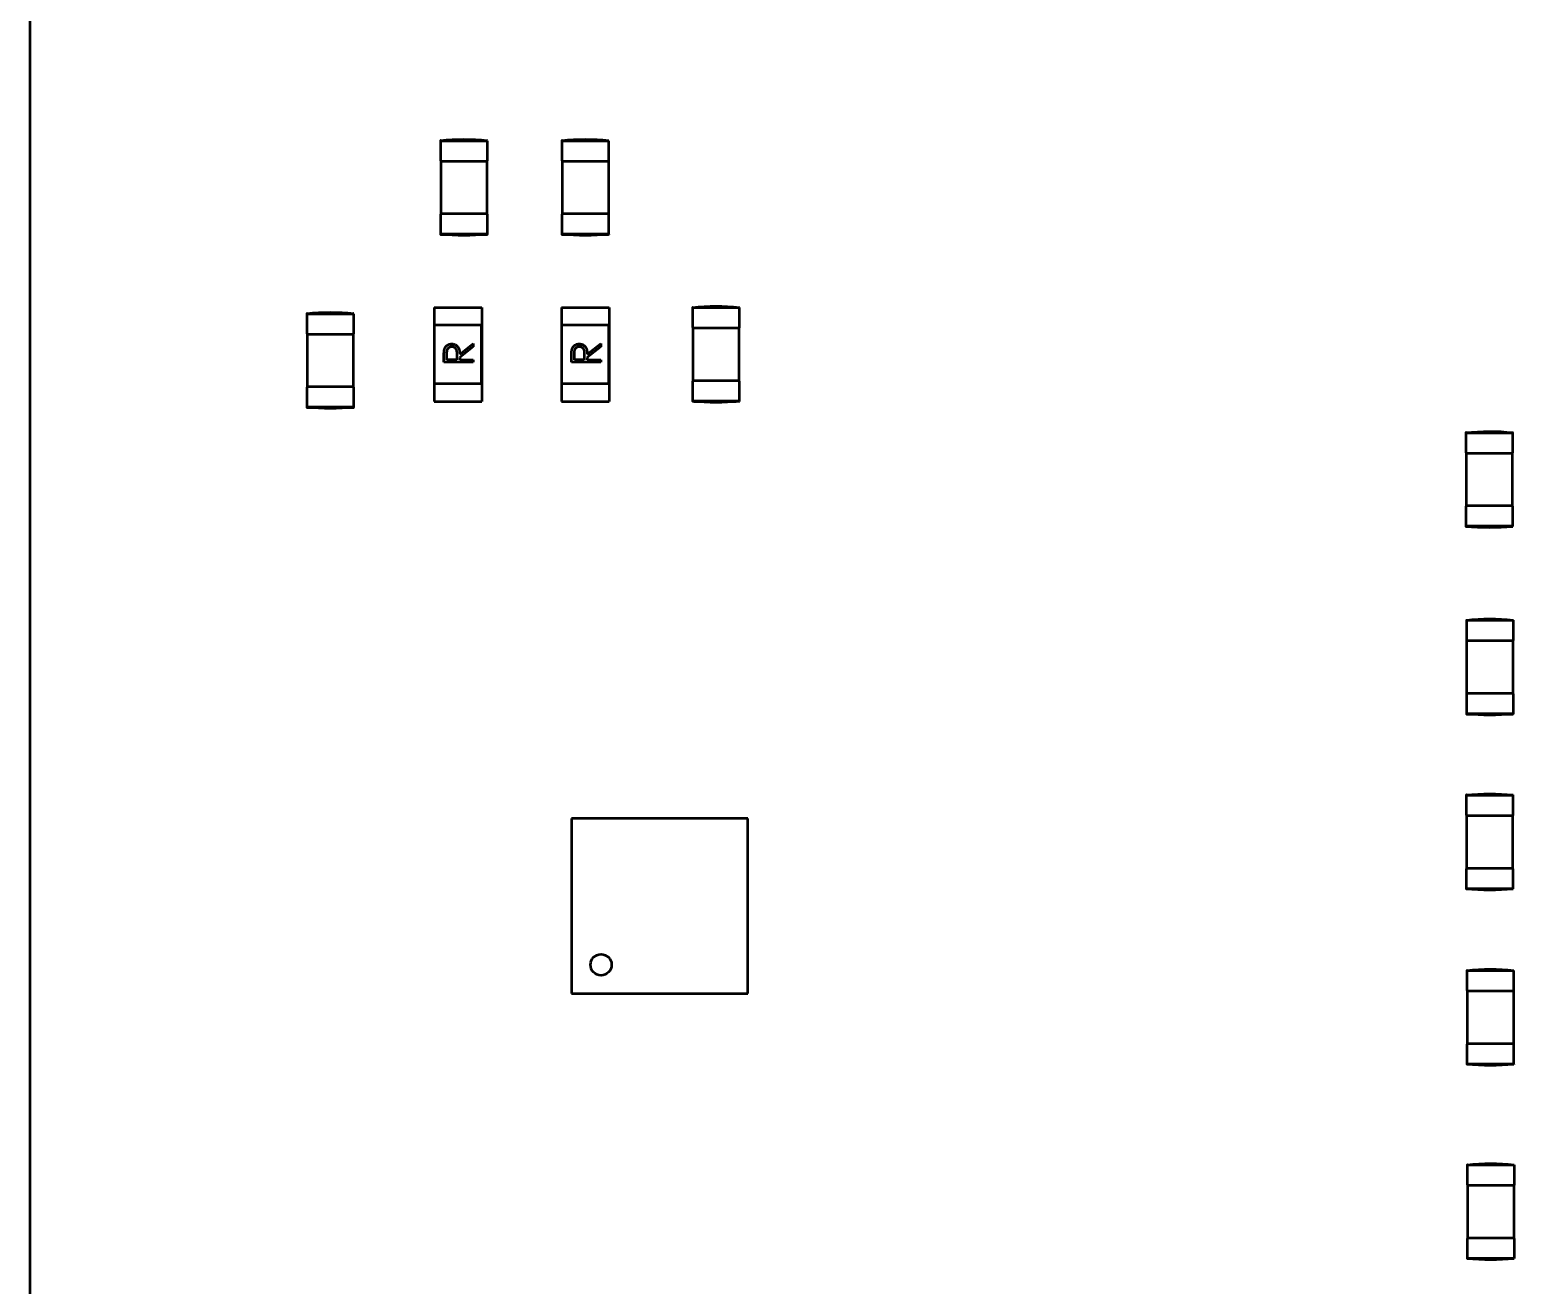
# Model space of a CAD drawing. Header units: millimetres. Extents: x 2803 to 446186229, y 1206 to 1506.
# Drawn here: x 2890.51 to 2915.78, y 1443.37 to 1464.75 of the extents above; entities that cross this region are included whole.
import ezdxf

# ---------------------------------------------------------------- set-up
doc = ezdxf.new("R2010")
doc.units = ezdxf.units.MM
doc.layers.add('Видимый контур (ГОСТ)', color=7, linetype='Continuous', lineweight=50)

msp = doc.modelspace()

# ---------------------------------------------------------------- linework, layer by layer
at = {"layer": 'Видимый контур (ГОСТ)'}
for p, q in [((2890.509, 1469.365), (2890.509, 1429.365)), ((2897.501, 1462.868), (2897.501, 1462.523)), ((2897.506, 1462.863), (2898.298, 1462.863)), ((2898.301, 1462.52), (2898.301, 1462.863)), ((2899.568, 1462.868), (2899.568, 1462.523)), ((2899.573, 1462.863), (2900.365, 1462.863)), ((2900.368, 1462.52), (2900.368, 1462.863)), ((2897.504, 1462.518), (2898.298, 1462.518)), ((2897.511, 1461.618), (2897.511, 1462.518)), ((2898.296, 1461.618), (2898.296, 1462.518)), ((2899.571, 1462.518), (2900.366, 1462.518)), ((2899.578, 1461.618), (2899.578, 1462.518)), ((2900.363, 1461.618), (2900.363, 1462.518)), ((2897.501, 1461.613), (2897.501, 1461.268)), ((2897.504, 1461.618), (2897.504, 1461.618)), ((2898.298, 1461.618), (2897.504, 1461.618)), ((2898.301, 1461.27), (2898.301, 1461.613)), ((2899.568, 1461.613), (2899.568, 1461.268)), ((2899.571, 1461.618), (2899.571, 1461.618)), ((2900.365, 1461.618), (2899.571, 1461.618)), ((2900.368, 1461.27), (2900.368, 1461.613)), ((2898.296, 1461.273), (2897.506, 1461.273)), ((2900.363, 1461.273), (2899.573, 1461.273)), ((2897.391, 1460.026), (2897.391, 1459.721)), ((2897.391, 1460.026), (2898.204, 1460.026)), ((2898.204, 1460.026), (2898.204, 1459.721)), ((2899.561, 1460.026), (2899.561, 1459.721)), ((2899.561, 1460.026), (2900.374, 1460.026)), ((2900.374, 1460.026), (2900.374, 1459.721)), ((2901.79, 1460.026), (2901.79, 1459.681)), ((2901.795, 1460.021), (2902.587, 1460.021)), ((2902.59, 1459.678), (2902.59, 1460.021)), ((2895.227, 1459.922), (2895.227, 1459.577)), ((2895.232, 1459.917), (2896.024, 1459.917)), ((2896.027, 1459.575), (2896.027, 1459.917)), ((2895.23, 1459.572), (2896.024, 1459.572)), ((2895.237, 1458.672), (2895.237, 1459.572)), ((2896.022, 1458.672), (2896.022, 1459.572)), ((2897.391, 1459.721), (2897.391, 1458.73)), ((2898.204, 1459.721), (2897.391, 1459.721)), ((2897.397, 1458.73), (2897.397, 1459.721)), ((2898.197, 1458.73), (2898.197, 1459.721)), ((2898.204, 1459.721), (2898.204, 1458.73)), ((2899.561, 1459.721), (2899.561, 1458.73)), ((2900.374, 1459.721), (2899.561, 1459.721)), ((2899.568, 1458.73), (2899.568, 1459.721)), ((2900.368, 1458.73), (2900.368, 1459.721)), ((2900.374, 1459.721), (2900.374, 1458.73)), ((2901.793, 1459.676), (2902.588, 1459.676)), ((2901.8, 1458.776), (2901.8, 1459.676)), ((2902.585, 1458.776), (2902.585, 1459.676)), ((2897.61, 1459.135), (2897.61, 1459.228)), ((2897.777, 1459.226), (2897.777, 1459.135)), ((2897.828, 1459.227), (2898.059, 1459.41)), ((2898.059, 1459.355), (2897.828, 1459.171)), ((2898.059, 1459.41), (2898.059, 1459.355)), ((2899.78, 1459.135), (2899.78, 1459.228)), ((2899.948, 1459.226), (2899.947, 1459.135)), ((2899.998, 1459.227), (2900.229, 1459.41)), ((2900.229, 1459.355), (2899.998, 1459.171)), ((2900.229, 1459.41), (2900.229, 1459.355)), ((2897.559, 1459.09), (2897.559, 1459.19)), ((2898.059, 1459.09), (2897.559, 1459.09)), ((2897.777, 1459.135), (2897.61, 1459.135)), ((2897.828, 1459.171), (2897.828, 1459.135)), ((2897.828, 1459.135), (2898.059, 1459.135)), ((2898.059, 1459.135), (2898.059, 1459.09)), ((2899.729, 1459.09), (2899.729, 1459.19)), ((2900.229, 1459.09), (2899.729, 1459.09)), ((2899.947, 1459.135), (2899.78, 1459.135)), ((2899.998, 1459.171), (2899.998, 1459.135)), ((2899.998, 1459.135), (2900.229, 1459.135)), ((2900.229, 1459.135), (2900.229, 1459.09)), ((2897.391, 1458.73), (2897.391, 1458.425)), ((2897.391, 1458.73), (2898.204, 1458.73)), ((2898.204, 1458.73), (2898.204, 1458.425)), ((2899.561, 1458.73), (2899.561, 1458.425)), ((2899.561, 1458.73), (2900.374, 1458.73)), ((2900.374, 1458.73), (2900.374, 1458.425)), ((2901.79, 1458.771), (2901.79, 1458.426)), ((2901.793, 1458.776), (2901.793, 1458.776)), ((2902.588, 1458.776), (2901.793, 1458.776)), ((2902.59, 1458.428), (2902.59, 1458.771)), ((2895.227, 1458.667), (2895.227, 1458.322)), ((2895.23, 1458.672), (2895.23, 1458.672)), ((2896.024, 1458.672), (2895.23, 1458.672)), ((2896.027, 1458.324), (2896.027, 1458.667)), ((2896.022, 1458.327), (2895.232, 1458.327)), ((2897.391, 1458.425), (2898.204, 1458.425)), ((2899.561, 1458.425), (2900.374, 1458.425)), ((2902.585, 1458.431), (2901.795, 1458.431)), ((2914.953, 1457.894), (2914.953, 1457.549)), ((2914.958, 1457.889), (2915.749, 1457.889)), ((2915.753, 1457.547), (2915.753, 1457.889)), ((2914.955, 1457.544), (2915.75, 1457.544)), ((2914.963, 1456.644), (2914.963, 1457.544)), ((2915.748, 1456.644), (2915.748, 1457.544)), ((2914.953, 1456.639), (2914.953, 1456.294)), ((2914.955, 1456.644), (2914.956, 1456.644)), ((2915.75, 1456.644), (2914.956, 1456.644)), ((2915.753, 1456.296), (2915.753, 1456.639)), ((2915.748, 1456.299), (2914.958, 1456.299)), ((2914.961, 1454.702), (2914.961, 1454.357)), ((2914.966, 1454.697), (2915.758, 1454.697)), ((2915.761, 1454.354), (2915.761, 1454.697)), ((2914.964, 1454.352), (2915.759, 1454.352)), ((2914.971, 1453.452), (2914.971, 1454.352)), ((2915.756, 1453.452), (2915.756, 1454.352)), ((2914.961, 1453.447), (2914.961, 1453.102)), ((2914.964, 1453.452), (2914.964, 1453.452)), ((2915.758, 1453.452), (2914.964, 1453.452)), ((2915.761, 1453.104), (2915.761, 1453.447)), ((2915.756, 1453.107), (2914.966, 1453.107)), ((2914.959, 1451.723), (2914.959, 1451.378)), ((2914.964, 1451.718), (2915.756, 1451.718)), ((2915.759, 1451.375), (2915.759, 1451.718)), ((2899.733, 1451.322), (2899.733, 1448.342)), ((2902.733, 1451.322), (2899.733, 1451.322)), ((2902.733, 1448.342), (2902.733, 1451.322)), ((2914.962, 1451.373), (2915.756, 1451.373)), ((2914.969, 1450.473), (2914.969, 1451.373)), ((2915.754, 1450.473), (2915.754, 1451.373)), ((2914.959, 1450.468), (2914.959, 1450.123)), ((2914.962, 1450.473), (2914.962, 1450.473)), ((2915.756, 1450.473), (2914.962, 1450.473)), ((2915.759, 1450.125), (2915.759, 1450.468)), ((2915.754, 1450.128), (2914.964, 1450.128)), ((2914.971, 1448.737), (2914.971, 1448.392)), ((2914.976, 1448.732), (2915.768, 1448.732)), ((2915.771, 1448.389), (2915.771, 1448.732)), ((2914.974, 1448.387), (2915.768, 1448.387)), ((2914.981, 1447.487), (2914.981, 1448.387)), ((2915.766, 1447.487), (2915.766, 1448.387)), ((2899.733, 1448.342), (2902.733, 1448.342)), ((2914.971, 1447.482), (2914.971, 1447.137)), ((2914.974, 1447.487), (2914.974, 1447.487)), ((2915.768, 1447.487), (2914.974, 1447.487)), ((2915.771, 1447.139), (2915.771, 1447.482)), ((2915.766, 1447.142), (2914.976, 1447.142)), ((2914.977, 1445.428), (2914.977, 1445.083)), ((2914.982, 1445.423), (2915.773, 1445.423)), ((2915.777, 1445.081), (2915.777, 1445.423)), ((2914.979, 1445.078), (2915.774, 1445.078)), ((2914.987, 1444.178), (2914.987, 1445.078)), ((2915.772, 1444.178), (2915.772, 1445.078)), ((2914.977, 1444.173), (2914.977, 1443.828)), ((2914.979, 1444.178), (2914.979, 1444.178)), ((2915.774, 1444.178), (2914.979, 1444.178)), ((2915.777, 1443.83), (2915.777, 1444.173)), ((2915.772, 1443.833), (2914.982, 1443.833))]:
    msp.add_line(p, q, dxfattribs=at)
msp.add_circle((2900.233, 1448.832), 0.18, dxfattribs=at)
for points in [[(2897.501, 1462.868), (2897.764, 1462.894), (2898.033, 1462.894), (2898.297, 1462.868)], [(2899.568, 1462.868), (2899.831, 1462.894), (2900.1, 1462.894), (2900.364, 1462.868)], [(2898.297, 1461.268), (2898.033, 1461.241), (2897.764, 1461.242), (2897.501, 1461.268)], [(2900.364, 1461.268), (2900.1, 1461.241), (2899.831, 1461.242), (2899.568, 1461.268)], [(2901.79, 1460.026), (2902.053, 1460.052), (2902.322, 1460.052), (2902.587, 1460.026)], [(2895.227, 1459.922), (2895.49, 1459.948), (2895.759, 1459.949), (2896.023, 1459.923)], [(2896.023, 1458.322), (2895.759, 1458.296), (2895.49, 1458.296), (2895.227, 1458.322)], [(2902.587, 1458.425), (2902.322, 1458.399), (2902.053, 1458.399), (2901.79, 1458.426)], [(2914.953, 1457.894), (2915.216, 1457.92), (2915.485, 1457.921), (2915.749, 1457.895)], [(2915.749, 1456.294), (2915.485, 1456.268), (2915.216, 1456.268), (2914.953, 1456.294)], [(2914.961, 1454.702), (2915.224, 1454.728), (2915.493, 1454.728), (2915.757, 1454.702)], [(2915.757, 1453.101), (2915.493, 1453.075), (2915.224, 1453.075), (2914.961, 1453.102)], [(2914.959, 1451.723), (2915.222, 1451.749), (2915.491, 1451.749), (2915.755, 1451.723)], [(2915.755, 1450.122), (2915.491, 1450.096), (2915.222, 1450.096), (2914.959, 1450.123)], [(2914.971, 1448.737), (2915.234, 1448.763), (2915.503, 1448.763), (2915.767, 1448.737)], [(2915.767, 1447.136), (2915.503, 1447.11), (2915.234, 1447.111), (2914.971, 1447.137)], [(2914.977, 1445.428), (2915.239, 1445.454), (2915.509, 1445.455), (2915.773, 1445.428)], [(2915.773, 1443.828), (2915.509, 1443.801), (2915.239, 1443.802), (2914.977, 1443.828)]]:
    msp.add_open_spline(points, degree=3, dxfattribs=at)
for points, knots in [([(2897.505, 1462.868), (2897.501, 1462.868), (2897.501, 1462.868), (2897.501, 1462.868), (2897.501, 1462.868), (2897.502, 1462.867), (2897.502, 1462.867), (2897.503, 1462.866), (2897.504, 1462.865), (2897.505, 1462.864), (2897.505, 1462.864), (2897.506, 1462.863), (2897.506, 1462.863), (2897.506, 1462.863)], [0.0000022967, 0.0000022967, 0.0000022967, 0.0000022967, 0.0001123698, 0.0001123698, 0.0002377975, 0.0002377975, 0.0004427285, 0.0004427285, 0.0006589374, 0.0006589374, 0.0008714711, 0.0008714711, 0.0008754918, 0.0008754918, 0.0008754918, 0.0008754918]), ([(2897.505, 1462.868), (2897.512, 1462.868), (2897.542, 1462.868), (2897.671, 1462.868), (2897.798, 1462.868), (2897.9, 1462.868), (2897.901, 1462.868), (2897.903, 1462.868), (2897.904, 1462.868), (2898.007, 1462.868), (2898.14, 1462.868), (2898.294, 1462.868), (2898.295, 1462.868), (2898.298, 1462.865)], [-0.08231688, -0.08231688, -0.08231688, -0.08231688, -0.08162544, -0.08162544, -0.04673535, -0.04673535, -0.04631456, -0.04631456, -0.04585025, -0.04585025, 0, 0, 0.00034952, 0.00034952, 0.00034952, 0.00034952]), ([(2898.298, 1462.865), (2898.296, 1462.868), (2898.296, 1462.868), (2898.297, 1462.868), (2898.297, 1462.868), (2898.297, 1462.868)], [-0.08244542, -0.08244542, -0.08244542, -0.08244542, -0.08208078, -0.08208078, -0.04104041, -0.04104041, -0.04104041, -0.04104041]), ([(2899.572, 1462.868), (2899.568, 1462.868), (2899.568, 1462.868), (2899.568, 1462.868), (2899.569, 1462.868), (2899.569, 1462.867), (2899.569, 1462.867), (2899.57, 1462.866), (2899.571, 1462.865), (2899.572, 1462.864), (2899.573, 1462.864), (2899.573, 1462.863), (2899.573, 1462.863), (2899.573, 1462.863)], [0.0000022967, 0.0000022967, 0.0000022967, 0.0000022967, 0.0001123698, 0.0001123698, 0.0002377975, 0.0002377975, 0.0004427285, 0.0004427285, 0.0006589374, 0.0006589374, 0.0008714711, 0.0008714711, 0.0008754918, 0.0008754918, 0.0008754918, 0.0008754918]), ([(2899.572, 1462.868), (2899.579, 1462.868), (2899.609, 1462.868), (2899.738, 1462.868), (2899.865, 1462.868), (2899.968, 1462.868), (2899.968, 1462.868), (2899.97, 1462.868), (2899.971, 1462.868), (2900.074, 1462.868), (2900.207, 1462.868), (2900.361, 1462.868), (2900.362, 1462.868), (2900.365, 1462.865)], [-0.08231688, -0.08231688, -0.08231688, -0.08231688, -0.08162544, -0.08162544, -0.04673535, -0.04673535, -0.04631456, -0.04631456, -0.04585025, -0.04585025, 0, 0, 0.00034952, 0.00034952, 0.00034952, 0.00034952]), ([(2900.365, 1462.865), (2900.363, 1462.868), (2900.363, 1462.868), (2900.364, 1462.868), (2900.364, 1462.868), (2900.364, 1462.868)], [-0.08244542, -0.08244542, -0.08244542, -0.08244542, -0.08208078, -0.08208078, -0.04104041, -0.04104041, -0.04104041, -0.04104041]), ([(2897.506, 1461.273), (2897.506, 1461.273), (2897.506, 1461.273), (2897.505, 1461.272), (2897.505, 1461.272), (2897.504, 1461.271), (2897.503, 1461.27), (2897.502, 1461.269), (2897.502, 1461.269), (2897.501, 1461.268), (2897.501, 1461.268), (2897.501, 1461.268), (2897.501, 1461.268), (2897.505, 1461.268)], [-0.000004627, -0.000004627, -0.000004627, -0.000004627, 0, 0, 0.000244554, 0.000244554, 0.000493338, 0.000493338, 0.000729146, 0.000729146, 0.000873472, 0.000873472, 0.001000129, 0.001000129, 0.001000129, 0.001000129]), ([(2897.505, 1461.268), (2897.512, 1461.268), (2897.542, 1461.268), (2897.65, 1461.268), (2897.772, 1461.268), (2897.9, 1461.268), (2897.901, 1461.268), (2897.903, 1461.268), (2897.904, 1461.268), (2898.032, 1461.268), (2898.165, 1461.268), (2898.294, 1461.268), (2898.295, 1461.268), (2898.298, 1461.271)], [-0.07591145, -0.07591145, -0.07591145, -0.07591145, -0.07504995, -0.07504995, -0.03886254, -0.03886254, -0.03855581, -0.03855581, -0.03824597, -0.03824597, 0, 0, 0.00034952, 0.00034952, 0.00034952, 0.00034952]), ([(2898.298, 1461.271), (2898.296, 1461.268), (2898.296, 1461.268), (2898.297, 1461.268), (2898.297, 1461.268), (2898.297, 1461.268)], [-0.08244542, -0.08244542, -0.08244542, -0.08244542, -0.08208078, -0.08208078, -0.04104041, -0.04104041, -0.04104041, -0.04104041]), ([(2899.573, 1461.273), (2899.573, 1461.273), (2899.573, 1461.273), (2899.573, 1461.272), (2899.572, 1461.272), (2899.571, 1461.271), (2899.57, 1461.27), (2899.569, 1461.269), (2899.569, 1461.269), (2899.569, 1461.268), (2899.568, 1461.268), (2899.568, 1461.268), (2899.568, 1461.268), (2899.572, 1461.268)], [-0.000004627, -0.000004627, -0.000004627, -0.000004627, 0, 0, 0.000244554, 0.000244554, 0.000493338, 0.000493338, 0.000729146, 0.000729146, 0.000873472, 0.000873472, 0.001000129, 0.001000129, 0.001000129, 0.001000129]), ([(2899.572, 1461.268), (2899.579, 1461.268), (2899.609, 1461.268), (2899.717, 1461.268), (2899.839, 1461.268), (2899.967, 1461.268), (2899.968, 1461.268), (2899.97, 1461.268), (2899.971, 1461.268), (2900.099, 1461.268), (2900.232, 1461.268), (2900.361, 1461.268), (2900.362, 1461.268), (2900.365, 1461.271)], [-0.07591145, -0.07591145, -0.07591145, -0.07591145, -0.07504995, -0.07504995, -0.03886254, -0.03886254, -0.03855581, -0.03855581, -0.03824597, -0.03824597, 0, 0, 0.00034952, 0.00034952, 0.00034952, 0.00034952]), ([(2900.365, 1461.271), (2900.363, 1461.268), (2900.363, 1461.268), (2900.364, 1461.268), (2900.364, 1461.268), (2900.364, 1461.268)], [-0.08244542, -0.08244542, -0.08244542, -0.08244542, -0.08208078, -0.08208078, -0.04104041, -0.04104041, -0.04104041, -0.04104041]), ([(2901.794, 1460.026), (2901.79, 1460.026), (2901.79, 1460.026), (2901.791, 1460.025), (2901.791, 1460.025), (2901.791, 1460.025), (2901.792, 1460.024), (2901.793, 1460.023), (2901.793, 1460.023), (2901.794, 1460.022), (2901.795, 1460.021), (2901.795, 1460.021), (2901.795, 1460.021), (2901.795, 1460.021)], [0.0000022967, 0.0000022967, 0.0000022967, 0.0000022967, 0.0001123698, 0.0001123698, 0.0002377975, 0.0002377975, 0.0004427285, 0.0004427285, 0.0006589374, 0.0006589374, 0.0008714711, 0.0008714711, 0.0008754918, 0.0008754918, 0.0008754918, 0.0008754918]), ([(2901.794, 1460.026), (2901.801, 1460.026), (2901.831, 1460.026), (2901.96, 1460.026), (2902.087, 1460.026), (2902.19, 1460.026), (2902.191, 1460.026), (2902.193, 1460.026), (2902.194, 1460.026), (2902.296, 1460.026), (2902.429, 1460.026), (2902.583, 1460.026), (2902.584, 1460.026), (2902.587, 1460.023)], [-0.08231688, -0.08231688, -0.08231688, -0.08231688, -0.08162544, -0.08162544, -0.04673535, -0.04673535, -0.04631456, -0.04631456, -0.04585025, -0.04585025, 0, 0, 0.00034952, 0.00034952, 0.00034952, 0.00034952]), ([(2902.587, 1460.023), (2902.585, 1460.026), (2902.585, 1460.026), (2902.586, 1460.026), (2902.587, 1460.026), (2902.587, 1460.026)], [-0.08244542, -0.08244542, -0.08244542, -0.08244542, -0.08208078, -0.08208078, -0.04104041, -0.04104041, -0.04104041, -0.04104041]), ([(2895.231, 1459.922), (2895.227, 1459.922), (2895.227, 1459.922), (2895.227, 1459.922), (2895.227, 1459.922), (2895.228, 1459.921), (2895.228, 1459.921), (2895.229, 1459.92), (2895.23, 1459.92), (2895.231, 1459.918), (2895.232, 1459.918), (2895.232, 1459.917), (2895.232, 1459.917), (2895.232, 1459.917)], [0.0000022967, 0.0000022967, 0.0000022967, 0.0000022967, 0.0001123698, 0.0001123698, 0.0002377975, 0.0002377975, 0.0004427285, 0.0004427285, 0.0006589374, 0.0006589374, 0.0008714711, 0.0008714711, 0.0008754918, 0.0008754918, 0.0008754918, 0.0008754918]), ([(2895.231, 1459.922), (2895.238, 1459.922), (2895.268, 1459.922), (2895.397, 1459.923), (2895.524, 1459.923), (2895.626, 1459.923), (2895.627, 1459.923), (2895.629, 1459.923), (2895.63, 1459.923), (2895.733, 1459.923), (2895.866, 1459.923), (2896.02, 1459.922), (2896.021, 1459.922), (2896.024, 1459.919)], [-0.08231688, -0.08231688, -0.08231688, -0.08231688, -0.08162544, -0.08162544, -0.04673535, -0.04673535, -0.04631456, -0.04631456, -0.04585025, -0.04585025, 0, 0, 0.00034952, 0.00034952, 0.00034952, 0.00034952]), ([(2896.024, 1459.919), (2896.022, 1459.922), (2896.022, 1459.922), (2896.023, 1459.923), (2896.023, 1459.923), (2896.023, 1459.923)], [-0.08244542, -0.08244542, -0.08244542, -0.08244542, -0.08208078, -0.08208078, -0.04104041, -0.04104041, -0.04104041, -0.04104041]), ([(2897.559, 1459.19), (2897.559, 1459.197), (2897.559, 1459.209), (2897.559, 1459.228), (2897.56, 1459.244), (2897.56, 1459.259), (2897.561, 1459.273), (2897.562, 1459.284), (2897.564, 1459.294), (2897.565, 1459.3), (2897.565, 1459.303)], [0, 0, 0, 0, 0.000020036, 0.0000384714, 0.000055112, 0.0000701551, 0.0000835166, 0.0000951894, 0.000105305, 0.0001136746, 0.0001136746, 0.0001136746, 0.0001136746]), ([(2897.565, 1459.303), (2897.566, 1459.307), (2897.568, 1459.314), (2897.572, 1459.324), (2897.576, 1459.334), (2897.581, 1459.344), (2897.587, 1459.353), (2897.594, 1459.361), (2897.601, 1459.369), (2897.609, 1459.376), (2897.618, 1459.383), (2897.627, 1459.388), (2897.637, 1459.393), (2897.647, 1459.397), (2897.658, 1459.4), (2897.669, 1459.402), (2897.68, 1459.404), (2897.688, 1459.404), (2897.692, 1459.404)], [0, 0, 0, 0, 0.0000114076, 0.0000225718, 0.0000335288, 0.0000442561, 0.0000549715, 0.0000656965, 0.0000765012, 0.000087462, 0.0000984261, 0.0001093719, 0.0001202272, 0.0001311773, 0.000142347, 0.0001536925, 0.000165498, 0.0001776413, 0.0001776413, 0.0001776413, 0.0001776413]), ([(2897.61, 1459.228), (2897.61, 1459.233), (2897.61, 1459.241), (2897.61, 1459.253), (2897.611, 1459.265), (2897.612, 1459.275), (2897.613, 1459.284), (2897.615, 1459.293), (2897.616, 1459.3), (2897.619, 1459.308), (2897.623, 1459.318), (2897.63, 1459.328), (2897.638, 1459.337), (2897.647, 1459.345), (2897.658, 1459.351), (2897.669, 1459.356), (2897.68, 1459.358), (2897.688, 1459.359), (2897.692, 1459.359)], [0, 0, 0, 0, 0.0000131329, 0.0000253698, 0.0000366196, 0.0000469937, 0.0000562947, 0.0000647501, 0.0000722874, 0.0000790093, 0.0000913052, 0.0001032617, 0.0001151917, 0.0001274368, 0.0001395407, 0.000151401, 0.000163243, 0.0001753066, 0.0001753066, 0.0001753066, 0.0001753066]), ([(2897.692, 1459.404), (2897.699, 1459.404), (2897.712, 1459.403), (2897.731, 1459.399), (2897.748, 1459.393), (2897.765, 1459.385), (2897.779, 1459.374), (2897.792, 1459.36), (2897.803, 1459.345), (2897.811, 1459.331), (2897.815, 1459.318), (2897.819, 1459.308), (2897.821, 1459.296), (2897.824, 1459.284), (2897.826, 1459.271), (2897.827, 1459.257), (2897.828, 1459.242), (2897.828, 1459.232), (2897.828, 1459.227)], [0, 0, 0, 0, 0.000020132, 0.0000392828, 0.0000579358, 0.0000764572, 0.0000948563, 0.0001132087, 0.000132038, 0.0001515945, 0.0001619839, 0.0001730021, 0.0001847343, 0.0001972712, 0.0002106242, 0.000224722, 0.0002396892, 0.0002555464, 0.0002555464, 0.0002555464, 0.0002555464]), ([(2897.692, 1459.359), (2897.696, 1459.359), (2897.704, 1459.359), (2897.716, 1459.356), (2897.728, 1459.351), (2897.738, 1459.345), (2897.748, 1459.337), (2897.756, 1459.328), (2897.763, 1459.317), (2897.767, 1459.307), (2897.77, 1459.298), (2897.772, 1459.29), (2897.774, 1459.282), (2897.775, 1459.272), (2897.776, 1459.262), (2897.777, 1459.251), (2897.777, 1459.239), (2897.777, 1459.23), (2897.777, 1459.226)], [0, 0, 0, 0, 0.0000125094, 0.0000247876, 0.0000368987, 0.0000494061, 0.0000618738, 0.0000743742, 0.0000871794, 0.0001005268, 0.0001077761, 0.0001158205, 0.0001245936, 0.0001342189, 0.0001447154, 0.0001559966, 0.0001681789, 0.0001811625, 0.0001811625, 0.0001811625, 0.0001811625]), ([(2899.729, 1459.19), (2899.729, 1459.197), (2899.729, 1459.209), (2899.729, 1459.228), (2899.73, 1459.244), (2899.731, 1459.259), (2899.732, 1459.273), (2899.733, 1459.284), (2899.734, 1459.294), (2899.735, 1459.3), (2899.736, 1459.303)], [0, 0, 0, 0, 0.000020036, 0.0000384714, 0.000055112, 0.0000701551, 0.0000835166, 0.0000951894, 0.000105305, 0.0001136746, 0.0001136746, 0.0001136746, 0.0001136746]), ([(2899.736, 1459.303), (2899.737, 1459.307), (2899.739, 1459.314), (2899.742, 1459.324), (2899.747, 1459.334), (2899.752, 1459.344), (2899.758, 1459.353), (2899.764, 1459.361), (2899.772, 1459.369), (2899.78, 1459.376), (2899.788, 1459.383), (2899.798, 1459.388), (2899.807, 1459.393), (2899.818, 1459.397), (2899.828, 1459.4), (2899.839, 1459.402), (2899.851, 1459.404), (2899.859, 1459.404), (2899.863, 1459.404)], [0, 0, 0, 0, 0.0000114076, 0.0000225718, 0.0000335288, 0.0000442561, 0.0000549715, 0.0000656965, 0.0000765012, 0.000087462, 0.0000984261, 0.0001093719, 0.0001202272, 0.0001311773, 0.000142347, 0.0001536925, 0.000165498, 0.0001776413, 0.0001776413, 0.0001776413, 0.0001776413]), ([(2899.78, 1459.228), (2899.78, 1459.233), (2899.78, 1459.241), (2899.781, 1459.253), (2899.782, 1459.265), (2899.783, 1459.275), (2899.784, 1459.284), (2899.785, 1459.293), (2899.787, 1459.3), (2899.79, 1459.308), (2899.794, 1459.318), (2899.8, 1459.328), (2899.808, 1459.337), (2899.818, 1459.345), (2899.828, 1459.351), (2899.839, 1459.356), (2899.851, 1459.358), (2899.859, 1459.359), (2899.863, 1459.359)], [0, 0, 0, 0, 0.0000131329, 0.0000253698, 0.0000366196, 0.0000469937, 0.0000562947, 0.0000647501, 0.0000722874, 0.0000790093, 0.0000913052, 0.0001032617, 0.0001151917, 0.0001274368, 0.0001395407, 0.000151401, 0.000163243, 0.0001753066, 0.0001753066, 0.0001753066, 0.0001753066]), ([(2899.863, 1459.404), (2899.869, 1459.404), (2899.882, 1459.403), (2899.901, 1459.399), (2899.919, 1459.393), (2899.935, 1459.385), (2899.95, 1459.374), (2899.963, 1459.36), (2899.974, 1459.345), (2899.981, 1459.331), (2899.986, 1459.318), (2899.989, 1459.308), (2899.992, 1459.296), (2899.994, 1459.284), (2899.996, 1459.271), (2899.997, 1459.257), (2899.998, 1459.242), (2899.998, 1459.232), (2899.998, 1459.227)], [0, 0, 0, 0, 0.000020132, 0.0000392828, 0.0000579358, 0.0000764572, 0.0000948563, 0.0001132087, 0.000132038, 0.0001515945, 0.0001619839, 0.0001730021, 0.0001847343, 0.0001972712, 0.0002106242, 0.000224722, 0.0002396892, 0.0002555464, 0.0002555464, 0.0002555464, 0.0002555464]), ([(2899.863, 1459.359), (2899.867, 1459.359), (2899.875, 1459.359), (2899.887, 1459.356), (2899.898, 1459.351), (2899.909, 1459.345), (2899.918, 1459.337), (2899.927, 1459.328), (2899.933, 1459.317), (2899.938, 1459.307), (2899.941, 1459.298), (2899.943, 1459.29), (2899.944, 1459.282), (2899.946, 1459.272), (2899.947, 1459.262), (2899.947, 1459.251), (2899.948, 1459.239), (2899.948, 1459.23), (2899.948, 1459.226)], [0, 0, 0, 0, 0.0000125094, 0.0000247876, 0.0000368987, 0.0000494061, 0.0000618738, 0.0000743742, 0.0000871794, 0.0001005268, 0.0001077761, 0.0001158205, 0.0001245936, 0.0001342189, 0.0001447154, 0.0001559966, 0.0001681789, 0.0001811625, 0.0001811625, 0.0001811625, 0.0001811625]), ([(2895.232, 1458.327), (2895.232, 1458.327), (2895.232, 1458.327), (2895.232, 1458.327), (2895.231, 1458.326), (2895.23, 1458.325), (2895.229, 1458.324), (2895.228, 1458.323), (2895.228, 1458.323), (2895.227, 1458.323), (2895.227, 1458.322), (2895.227, 1458.322), (2895.227, 1458.322), (2895.231, 1458.322)], [-0.000004627, -0.000004627, -0.000004627, -0.000004627, 0, 0, 0.000244554, 0.000244554, 0.000493338, 0.000493338, 0.000729146, 0.000729146, 0.000873472, 0.000873472, 0.001000129, 0.001000129, 0.001000129, 0.001000129]), ([(2895.231, 1458.322), (2895.238, 1458.322), (2895.268, 1458.322), (2895.376, 1458.322), (2895.498, 1458.322), (2895.626, 1458.322), (2895.627, 1458.322), (2895.629, 1458.322), (2895.63, 1458.322), (2895.758, 1458.322), (2895.891, 1458.322), (2896.02, 1458.322), (2896.021, 1458.322), (2896.024, 1458.325)], [-0.07591145, -0.07591145, -0.07591145, -0.07591145, -0.07504995, -0.07504995, -0.03886254, -0.03886254, -0.03855581, -0.03855581, -0.03824597, -0.03824597, 0, 0, 0.00034952, 0.00034952, 0.00034952, 0.00034952]), ([(2896.024, 1458.325), (2896.022, 1458.322), (2896.022, 1458.322), (2896.023, 1458.322), (2896.023, 1458.322), (2896.023, 1458.322)], [-0.08244542, -0.08244542, -0.08244542, -0.08244542, -0.08208078, -0.08208078, -0.04104041, -0.04104041, -0.04104041, -0.04104041]), ([(2901.795, 1458.431), (2901.795, 1458.431), (2901.795, 1458.431), (2901.795, 1458.43), (2901.794, 1458.429), (2901.793, 1458.428), (2901.793, 1458.428), (2901.792, 1458.427), (2901.791, 1458.426), (2901.791, 1458.426), (2901.791, 1458.426), (2901.79, 1458.426), (2901.79, 1458.426), (2901.794, 1458.426)], [-0.000004627, -0.000004627, -0.000004627, -0.000004627, 0, 0, 0.000244554, 0.000244554, 0.000493338, 0.000493338, 0.000729146, 0.000729146, 0.000873472, 0.000873472, 0.001000129, 0.001000129, 0.001000129, 0.001000129]), ([(2901.794, 1458.426), (2901.801, 1458.426), (2901.831, 1458.425), (2901.939, 1458.425), (2902.062, 1458.425), (2902.189, 1458.425), (2902.19, 1458.425), (2902.192, 1458.425), (2902.193, 1458.425), (2902.321, 1458.425), (2902.454, 1458.425), (2902.583, 1458.426), (2902.584, 1458.426), (2902.587, 1458.428)], [-0.07591145, -0.07591145, -0.07591145, -0.07591145, -0.07504995, -0.07504995, -0.03886254, -0.03886254, -0.03855581, -0.03855581, -0.03824597, -0.03824597, 0, 0, 0.00034952, 0.00034952, 0.00034952, 0.00034952]), ([(2902.587, 1458.428), (2902.585, 1458.426), (2902.585, 1458.426), (2902.586, 1458.425), (2902.587, 1458.425), (2902.587, 1458.425)], [-0.08244542, -0.08244542, -0.08244542, -0.08244542, -0.08208078, -0.08208078, -0.04104041, -0.04104041, -0.04104041, -0.04104041]), ([(2914.957, 1457.894), (2914.953, 1457.894), (2914.953, 1457.894), (2914.953, 1457.894), (2914.953, 1457.894), (2914.954, 1457.893), (2914.954, 1457.893), (2914.955, 1457.892), (2914.955, 1457.891), (2914.957, 1457.89), (2914.957, 1457.89), (2914.958, 1457.889), (2914.958, 1457.889), (2914.958, 1457.889)], [0.0000022967, 0.0000022967, 0.0000022967, 0.0000022967, 0.0001123698, 0.0001123698, 0.0002377975, 0.0002377975, 0.0004427285, 0.0004427285, 0.0006589374, 0.0006589374, 0.0008714711, 0.0008714711, 0.0008754918, 0.0008754918, 0.0008754918, 0.0008754918]), ([(2914.957, 1457.894), (2914.963, 1457.894), (2914.994, 1457.894), (2915.123, 1457.894), (2915.25, 1457.895), (2915.352, 1457.895), (2915.353, 1457.895), (2915.355, 1457.895), (2915.356, 1457.895), (2915.459, 1457.895), (2915.591, 1457.895), (2915.745, 1457.894), (2915.747, 1457.894), (2915.75, 1457.891)], [-0.08231688, -0.08231688, -0.08231688, -0.08231688, -0.08162544, -0.08162544, -0.04673535, -0.04673535, -0.04631456, -0.04631456, -0.04585025, -0.04585025, 0, 0, 0.00034952, 0.00034952, 0.00034952, 0.00034952]), ([(2915.75, 1457.891), (2915.748, 1457.894), (2915.748, 1457.894), (2915.749, 1457.894), (2915.749, 1457.895), (2915.749, 1457.895)], [-0.08244542, -0.08244542, -0.08244542, -0.08244542, -0.08208078, -0.08208078, -0.04104041, -0.04104041, -0.04104041, -0.04104041]), ([(2914.958, 1456.299), (2914.958, 1456.299), (2914.958, 1456.299), (2914.957, 1456.299), (2914.957, 1456.298), (2914.955, 1456.297), (2914.955, 1456.296), (2914.954, 1456.295), (2914.954, 1456.295), (2914.953, 1456.294), (2914.953, 1456.294), (2914.953, 1456.294), (2914.953, 1456.294), (2914.957, 1456.294)], [-0.000004627, -0.000004627, -0.000004627, -0.000004627, 0, 0, 0.000244554, 0.000244554, 0.000493338, 0.000493338, 0.000729146, 0.000729146, 0.000873472, 0.000873472, 0.001000129, 0.001000129, 0.001000129, 0.001000129]), ([(2914.957, 1456.294), (2914.963, 1456.294), (2914.994, 1456.294), (2915.101, 1456.294), (2915.224, 1456.294), (2915.352, 1456.294), (2915.353, 1456.294), (2915.355, 1456.294), (2915.356, 1456.294), (2915.484, 1456.294), (2915.617, 1456.294), (2915.745, 1456.294), (2915.747, 1456.294), (2915.75, 1456.297)], [-0.07591145, -0.07591145, -0.07591145, -0.07591145, -0.07504995, -0.07504995, -0.03886254, -0.03886254, -0.03855581, -0.03855581, -0.03824597, -0.03824597, 0, 0, 0.00034952, 0.00034952, 0.00034952, 0.00034952]), ([(2915.75, 1456.297), (2915.748, 1456.294), (2915.748, 1456.294), (2915.749, 1456.294), (2915.749, 1456.294), (2915.749, 1456.294)], [-0.08244542, -0.08244542, -0.08244542, -0.08244542, -0.08208078, -0.08208078, -0.04104041, -0.04104041, -0.04104041, -0.04104041]), ([(2914.965, 1454.702), (2914.961, 1454.702), (2914.961, 1454.702), (2914.961, 1454.701), (2914.962, 1454.701), (2914.962, 1454.701), (2914.962, 1454.7), (2914.963, 1454.7), (2914.964, 1454.699), (2914.965, 1454.698), (2914.966, 1454.697), (2914.966, 1454.697), (2914.966, 1454.697), (2914.966, 1454.697)], [0.0000022967, 0.0000022967, 0.0000022967, 0.0000022967, 0.0001123698, 0.0001123698, 0.0002377975, 0.0002377975, 0.0004427285, 0.0004427285, 0.0006589374, 0.0006589374, 0.0008714711, 0.0008714711, 0.0008754918, 0.0008754918, 0.0008754918, 0.0008754918]), ([(2914.965, 1454.702), (2914.972, 1454.702), (2915.002, 1454.702), (2915.131, 1454.702), (2915.258, 1454.702), (2915.36, 1454.702), (2915.361, 1454.702), (2915.363, 1454.702), (2915.364, 1454.702), (2915.467, 1454.702), (2915.6, 1454.702), (2915.754, 1454.702), (2915.755, 1454.702), (2915.758, 1454.699)], [-0.08231688, -0.08231688, -0.08231688, -0.08231688, -0.08162544, -0.08162544, -0.04673535, -0.04673535, -0.04631456, -0.04631456, -0.04585025, -0.04585025, 0, 0, 0.00034952, 0.00034952, 0.00034952, 0.00034952]), ([(2915.758, 1454.699), (2915.756, 1454.702), (2915.756, 1454.702), (2915.757, 1454.702), (2915.757, 1454.702), (2915.757, 1454.702)], [-0.08244542, -0.08244542, -0.08244542, -0.08244542, -0.08208078, -0.08208078, -0.04104041, -0.04104041, -0.04104041, -0.04104041]), ([(2914.966, 1453.107), (2914.966, 1453.107), (2914.966, 1453.107), (2914.966, 1453.106), (2914.965, 1453.105), (2914.964, 1453.104), (2914.963, 1453.104), (2914.962, 1453.103), (2914.962, 1453.102), (2914.962, 1453.102), (2914.961, 1453.102), (2914.961, 1453.102), (2914.961, 1453.102), (2914.965, 1453.102)], [-0.000004627, -0.000004627, -0.000004627, -0.000004627, 0, 0, 0.000244554, 0.000244554, 0.000493338, 0.000493338, 0.000729146, 0.000729146, 0.000873472, 0.000873472, 0.001000129, 0.001000129, 0.001000129, 0.001000129]), ([(2914.965, 1453.102), (2914.972, 1453.102), (2915.002, 1453.102), (2915.11, 1453.101), (2915.232, 1453.101), (2915.36, 1453.101), (2915.361, 1453.101), (2915.363, 1453.101), (2915.364, 1453.101), (2915.492, 1453.101), (2915.625, 1453.101), (2915.754, 1453.102), (2915.755, 1453.102), (2915.758, 1453.104)], [-0.07591145, -0.07591145, -0.07591145, -0.07591145, -0.07504995, -0.07504995, -0.03886254, -0.03886254, -0.03855581, -0.03855581, -0.03824597, -0.03824597, 0, 0, 0.00034952, 0.00034952, 0.00034952, 0.00034952]), ([(2915.758, 1453.104), (2915.756, 1453.102), (2915.756, 1453.102), (2915.757, 1453.101), (2915.757, 1453.101), (2915.757, 1453.101)], [-0.08244542, -0.08244542, -0.08244542, -0.08244542, -0.08208078, -0.08208078, -0.04104041, -0.04104041, -0.04104041, -0.04104041]), ([(2914.963, 1451.723), (2914.959, 1451.723), (2914.959, 1451.723), (2914.959, 1451.722), (2914.959, 1451.722), (2914.96, 1451.722), (2914.96, 1451.721), (2914.961, 1451.721), (2914.962, 1451.72), (2914.963, 1451.719), (2914.963, 1451.718), (2914.964, 1451.718), (2914.964, 1451.718), (2914.964, 1451.718)], [0.0000022967, 0.0000022967, 0.0000022967, 0.0000022967, 0.0001123698, 0.0001123698, 0.0002377975, 0.0002377975, 0.0004427285, 0.0004427285, 0.0006589374, 0.0006589374, 0.0008714711, 0.0008714711, 0.0008754918, 0.0008754918, 0.0008754918, 0.0008754918]), ([(2914.963, 1451.723), (2914.97, 1451.723), (2915, 1451.723), (2915.129, 1451.723), (2915.256, 1451.723), (2915.358, 1451.723), (2915.359, 1451.723), (2915.361, 1451.723), (2915.362, 1451.723), (2915.465, 1451.723), (2915.598, 1451.723), (2915.752, 1451.723), (2915.753, 1451.723), (2915.756, 1451.72)], [-0.08231688, -0.08231688, -0.08231688, -0.08231688, -0.08162544, -0.08162544, -0.04673535, -0.04673535, -0.04631456, -0.04631456, -0.04585025, -0.04585025, 0, 0, 0.00034952, 0.00034952, 0.00034952, 0.00034952]), ([(2915.756, 1451.72), (2915.754, 1451.723), (2915.754, 1451.723), (2915.755, 1451.723), (2915.755, 1451.723), (2915.755, 1451.723)], [-0.08244542, -0.08244542, -0.08244542, -0.08244542, -0.08208078, -0.08208078, -0.04104041, -0.04104041, -0.04104041, -0.04104041]), ([(2914.964, 1450.128), (2914.964, 1450.128), (2914.964, 1450.128), (2914.963, 1450.127), (2914.963, 1450.126), (2914.962, 1450.125), (2914.961, 1450.125), (2914.96, 1450.124), (2914.96, 1450.123), (2914.959, 1450.123), (2914.959, 1450.123), (2914.959, 1450.123), (2914.959, 1450.123), (2914.963, 1450.123)], [-0.000004627, -0.000004627, -0.000004627, -0.000004627, 0, 0, 0.000244554, 0.000244554, 0.000493338, 0.000493338, 0.000729146, 0.000729146, 0.000873472, 0.000873472, 0.001000129, 0.001000129, 0.001000129, 0.001000129]), ([(2914.963, 1450.123), (2914.97, 1450.123), (2915, 1450.123), (2915.108, 1450.122), (2915.23, 1450.122), (2915.358, 1450.122), (2915.359, 1450.122), (2915.361, 1450.122), (2915.362, 1450.122), (2915.49, 1450.122), (2915.623, 1450.122), (2915.752, 1450.123), (2915.753, 1450.123), (2915.756, 1450.125)], [-0.07591145, -0.07591145, -0.07591145, -0.07591145, -0.07504995, -0.07504995, -0.03886254, -0.03886254, -0.03855581, -0.03855581, -0.03824597, -0.03824597, 0, 0, 0.00034952, 0.00034952, 0.00034952, 0.00034952]), ([(2915.756, 1450.125), (2915.754, 1450.123), (2915.754, 1450.123), (2915.755, 1450.122), (2915.755, 1450.122), (2915.755, 1450.122)], [-0.08244542, -0.08244542, -0.08244542, -0.08244542, -0.08208078, -0.08208078, -0.04104041, -0.04104041, -0.04104041, -0.04104041]), ([(2914.975, 1448.737), (2914.971, 1448.737), (2914.971, 1448.737), (2914.971, 1448.737), (2914.971, 1448.736), (2914.972, 1448.736), (2914.972, 1448.736), (2914.973, 1448.735), (2914.974, 1448.734), (2914.975, 1448.733), (2914.975, 1448.732), (2914.976, 1448.732), (2914.976, 1448.732), (2914.976, 1448.732)], [0.0000022967, 0.0000022967, 0.0000022967, 0.0000022967, 0.0001123698, 0.0001123698, 0.0002377975, 0.0002377975, 0.0004427285, 0.0004427285, 0.0006589374, 0.0006589374, 0.0008714711, 0.0008714711, 0.0008754918, 0.0008754918, 0.0008754918, 0.0008754918]), ([(2914.975, 1448.737), (2914.982, 1448.737), (2915.012, 1448.737), (2915.141, 1448.737), (2915.268, 1448.737), (2915.37, 1448.737), (2915.371, 1448.737), (2915.373, 1448.737), (2915.374, 1448.737), (2915.477, 1448.737), (2915.61, 1448.737), (2915.764, 1448.737), (2915.765, 1448.737), (2915.768, 1448.734)], [-0.08231688, -0.08231688, -0.08231688, -0.08231688, -0.08162544, -0.08162544, -0.04673535, -0.04673535, -0.04631456, -0.04631456, -0.04585025, -0.04585025, 0, 0, 0.00034952, 0.00034952, 0.00034952, 0.00034952]), ([(2915.768, 1448.734), (2915.766, 1448.737), (2915.766, 1448.737), (2915.767, 1448.737), (2915.767, 1448.737), (2915.767, 1448.737)], [-0.08244542, -0.08244542, -0.08244542, -0.08244542, -0.08208078, -0.08208078, -0.04104041, -0.04104041, -0.04104041, -0.04104041]), ([(2914.976, 1447.142), (2914.976, 1447.142), (2914.976, 1447.142), (2914.975, 1447.141), (2914.975, 1447.141), (2914.974, 1447.139), (2914.973, 1447.139), (2914.972, 1447.138), (2914.972, 1447.138), (2914.971, 1447.137), (2914.971, 1447.137), (2914.971, 1447.137), (2914.971, 1447.137), (2914.975, 1447.137)], [-0.000004627, -0.000004627, -0.000004627, -0.000004627, 0, 0, 0.000244554, 0.000244554, 0.000493338, 0.000493338, 0.000729146, 0.000729146, 0.000873472, 0.000873472, 0.001000129, 0.001000129, 0.001000129, 0.001000129]), ([(2914.975, 1447.137), (2914.982, 1447.137), (2915.012, 1447.137), (2915.12, 1447.137), (2915.242, 1447.136), (2915.37, 1447.136), (2915.371, 1447.136), (2915.373, 1447.136), (2915.374, 1447.136), (2915.502, 1447.136), (2915.635, 1447.137), (2915.764, 1447.137), (2915.765, 1447.137), (2915.768, 1447.14)], [-0.07591145, -0.07591145, -0.07591145, -0.07591145, -0.07504995, -0.07504995, -0.03886254, -0.03886254, -0.03855581, -0.03855581, -0.03824597, -0.03824597, 0, 0, 0.00034952, 0.00034952, 0.00034952, 0.00034952]), ([(2915.768, 1447.14), (2915.766, 1447.137), (2915.766, 1447.137), (2915.767, 1447.136), (2915.767, 1447.136), (2915.767, 1447.136)], [-0.08244542, -0.08244542, -0.08244542, -0.08244542, -0.08208078, -0.08208078, -0.04104041, -0.04104041, -0.04104041, -0.04104041]), ([(2914.981, 1445.428), (2914.977, 1445.428), (2914.977, 1445.428), (2914.977, 1445.428), (2914.977, 1445.428), (2914.977, 1445.427), (2914.978, 1445.427), (2914.979, 1445.426), (2914.979, 1445.425), (2914.98, 1445.424), (2914.981, 1445.424), (2914.982, 1445.423), (2914.982, 1445.423), (2914.982, 1445.423)], [0.0000022967, 0.0000022967, 0.0000022967, 0.0000022967, 0.0001123698, 0.0001123698, 0.0002377975, 0.0002377975, 0.0004427285, 0.0004427285, 0.0006589374, 0.0006589374, 0.0008714711, 0.0008714711, 0.0008754918, 0.0008754918, 0.0008754918, 0.0008754918]), ([(2914.981, 1445.428), (2914.987, 1445.428), (2915.017, 1445.428), (2915.146, 1445.428), (2915.273, 1445.428), (2915.376, 1445.428), (2915.377, 1445.428), (2915.379, 1445.428), (2915.38, 1445.428), (2915.482, 1445.428), (2915.615, 1445.428), (2915.769, 1445.428), (2915.77, 1445.428), (2915.773, 1445.425)], [-0.08231688, -0.08231688, -0.08231688, -0.08231688, -0.08162544, -0.08162544, -0.04673535, -0.04673535, -0.04631456, -0.04631456, -0.04585025, -0.04585025, 0, 0, 0.00034952, 0.00034952, 0.00034952, 0.00034952]), ([(2915.773, 1445.425), (2915.772, 1445.428), (2915.772, 1445.428), (2915.772, 1445.428), (2915.773, 1445.428), (2915.773, 1445.428)], [-0.08244542, -0.08244542, -0.08244542, -0.08244542, -0.08208078, -0.08208078, -0.04104041, -0.04104041, -0.04104041, -0.04104041]), ([(2914.982, 1443.833), (2914.982, 1443.833), (2914.982, 1443.833), (2914.981, 1443.832), (2914.98, 1443.832), (2914.979, 1443.831), (2914.979, 1443.83), (2914.978, 1443.829), (2914.977, 1443.829), (2914.977, 1443.828), (2914.977, 1443.828), (2914.977, 1443.828), (2914.977, 1443.828), (2914.981, 1443.828)], [-0.000004627, -0.000004627, -0.000004627, -0.000004627, 0, 0, 0.000244554, 0.000244554, 0.000493338, 0.000493338, 0.000729146, 0.000729146, 0.000873472, 0.000873472, 0.001000129, 0.001000129, 0.001000129, 0.001000129]), ([(2914.981, 1443.828), (2914.987, 1443.828), (2915.017, 1443.828), (2915.125, 1443.828), (2915.248, 1443.828), (2915.375, 1443.828), (2915.376, 1443.828), (2915.378, 1443.828), (2915.379, 1443.828), (2915.507, 1443.828), (2915.641, 1443.828), (2915.769, 1443.828), (2915.77, 1443.828), (2915.773, 1443.831)], [-0.07591145, -0.07591145, -0.07591145, -0.07591145, -0.07504995, -0.07504995, -0.03886254, -0.03886254, -0.03855581, -0.03855581, -0.03824597, -0.03824597, 0, 0, 0.00034952, 0.00034952, 0.00034952, 0.00034952]), ([(2915.773, 1443.831), (2915.772, 1443.828), (2915.772, 1443.828), (2915.772, 1443.828), (2915.773, 1443.828), (2915.773, 1443.828)], [-0.08244542, -0.08244542, -0.08244542, -0.08244542, -0.08208078, -0.08208078, -0.04104041, -0.04104041, -0.04104041, -0.04104041])]:
    msp.add_open_spline(points, degree=3, knots=knots, dxfattribs=at)

doc.saveas('drawing.dxf')
